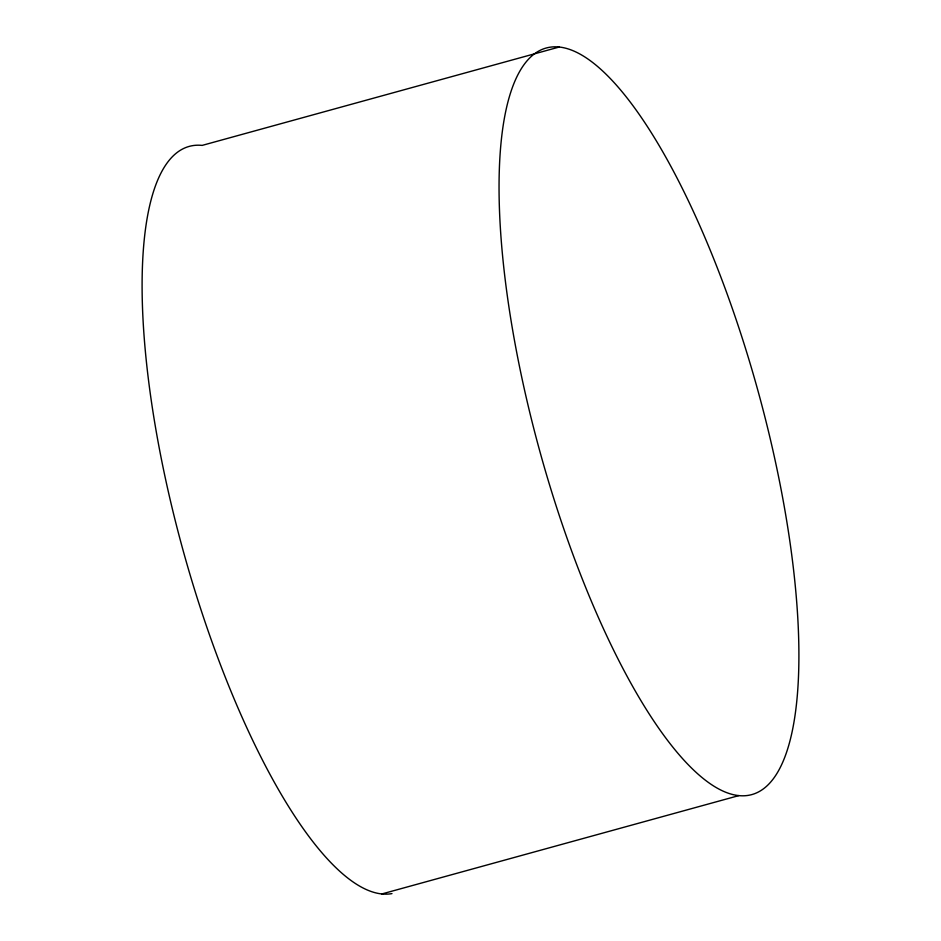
<?xml version="1.0" encoding="UTF-8"?>
<svg xmlns="http://www.w3.org/2000/svg" width="941" height="941" viewBox="0 0 941 941"><rect width="100%" height="100%" fill="white"/><g stroke="black" fill="none" stroke-linecap="round" stroke-linejoin="round"><path stroke-width="1.41" d="M559.13 47.05L202.162 145.396A387.174 113.179 74.6 0 0 176.014 523.678A387.174 113.179 74.6 0 0 391.962 893.597M381.87 893.95L738.838 795.604A387.174 113.179 74.6 0 0 708.008 244.825A387.174 113.179 74.6 0 0 500.106 223.546A387.174 113.179 74.6 0 0 738.838 795.604"/></g></svg>
